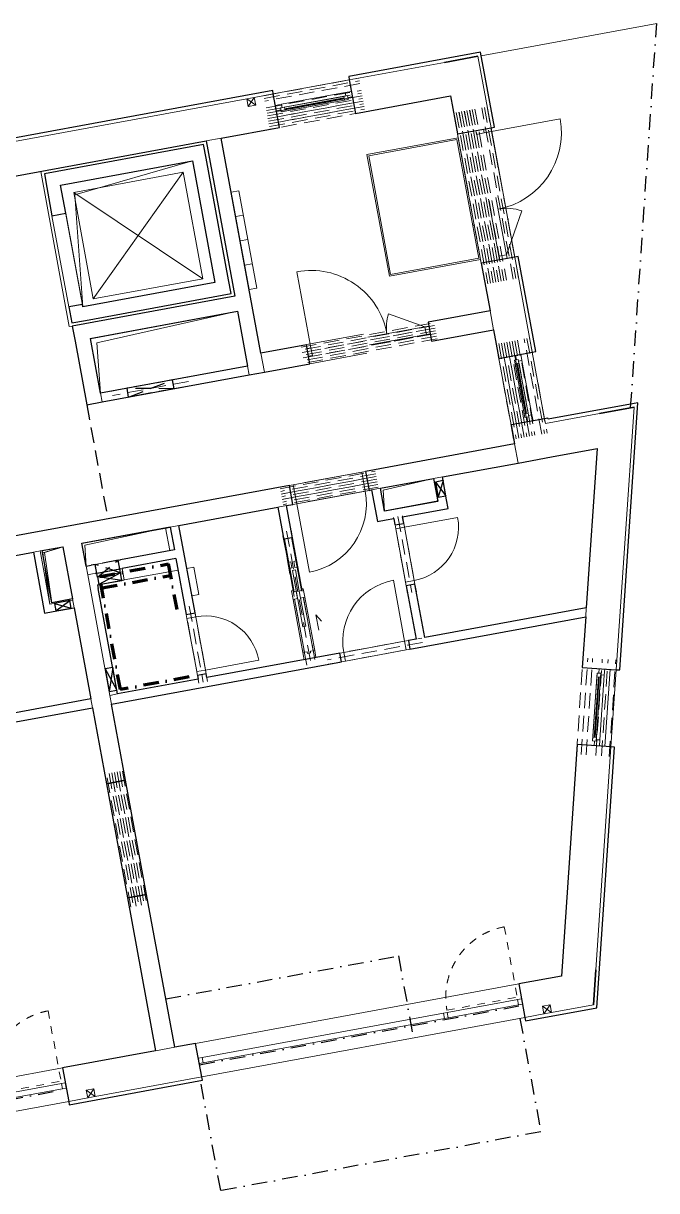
# Model space of a CAD drawing. Header units: millimetres. Extents: x -10647 to 220459, y -5491 to 72638.
# Drawn here: x 191035 to 199228, y 1199 to 16290 of the extents above; entities that cross this region are included whole.
import ezdxf

# ---------------------------------------------------------------- set-up
doc = ezdxf.new("R2010")
doc.units = ezdxf.units.MM
for name, pattern in [('HA_Dash_2mm-S1mm', [200, 100, -100]), ('HA_Dash_3mm-S1mm', [300, 200, -100]), ('HA_DashDot_2_2mm-S0_6mm', [1650, 750, -450, 0, -450]), ('HA_DashDot_4mm-S1mm', [400, 200, -100, 0, -100])]:
    doc.linetypes.add(name, pattern=pattern)
for name, color, linetype, lineweight in [('A-DETL-____-HDLN', 9, 'HA_Dash_3mm-S1mm', 25), ('A-DETL-____-OTLN', 9, 'Continuous', 25), ('A-DETL-____-THIN', 9, 'Continuous', 9), ('A-DETL-GENF-OTLN', 9, 'Continuous', 9), ('A-DOOR-____-MCUT', 9, 'HA_DashDot_2_2mm-S0_6mm', 9), ('A-DOOR-____-OTLN', 9, 'Continuous', 9), ('A-DOOR-FRAM-MCUT', 9, 'Continuous', 9), ('A-DOOR-FRAM-OTLN', 9, 'Continuous', 9), ('A-FLOR-____-OTLN', 9, 'Continuous', 9), ('A-FLOR-____-OVHD', 9, 'HA_DashDot_4mm-S1mm', 25), ('A-GENM-____-HDLN', 9, 'HA_Dash_3mm-S1mm', 9), ('A-GENM-____-MCUT', 9, 'HA_Dash_3mm-S1mm', 25), ('A-GENM-____-OTLN', 9, 'Continuous', 9), ('A-GLAZ-____-MCUT', 9, 'Continuous', 5), ('A-GLAZ-____-OTLN', 9, 'Continuous', 5), ('A-GLAZ-CURT-MCUT', 9, 'Continuous', 5), ('A-GLAZ-CURT-OTLN', 9, 'Continuous', 5), ('A-GLAZ-CWMG-MCUT', 9, 'Continuous', 5), ('A-GLAZ-CWMG-OTLN', 9, 'Continuous', 5), ('A-WALL-____-MCUT', 9, 'Continuous', 25), ('A-WALL-____-OTLN', 9, 'Continuous', 9), ('I-WALL-____-MCUT', 9, 'Continuous', 25), ('I-WALL-____-OTLN', 9, 'Continuous', 9), ('M-HVAC-DUCT-OTLN', 9, 'Continuous', 9)]:
    doc.layers.add(name, color=color, linetype=linetype, lineweight=lineweight)

# ---------------------------------------------------------------- blocks, each defined once
blk = doc.blocks.new('HA_DR_Single_Swing_Solid - In_OJ_900x2100_Vstupni-2215765-schema POHLEDU D_130_6300')
at = {"layer": 'A-DOOR-____-MCUT'}
for p, q in [((-450, 125), (450, 125)), ((-450, -125), (450, -125))]:
    blk.add_line(p, q, dxfattribs=at)
at = {"layer": 'A-DOOR-____-OTLN', "lineweight": 5}
blk.add_line((450, 1025), (450, 125), dxfattribs=at)
at = {"layer": 'A-DOOR-____-OTLN'}
for p, q in [((-500, 125), (500, 125)), ((-500, -125), (500, -125))]:
    blk.add_line(p, q, dxfattribs=at)
at = {"layer": 'A-DOOR-____-OTLN', "lineweight": 5}
blk.add_arc((450, 125), 900, 90, 180, dxfattribs=at)
at = {"layer": 'A-DOOR-FRAM-MCUT'}
for p, q in [((-500, 125), (-450, 125)), ((-450, 125), (-450, -125)), ((450, 125), (500, 125)), ((450, -125), (450, 125)), ((-450, -125), (-500, -125)), ((500, -125), (450, -125))]:
    blk.add_line(p, q, dxfattribs=at)
blk = doc.blocks.new('HA_DR_Single_Swing_Solid - In_OJ_800x2100-2215786-schema POHLEDU D_130_6300')
at = {"layer": 'A-DOOR-____-MCUT'}
for p, q in [((-400, 57.5), (400, 57.5)), ((-400, -57.5), (400, -57.5))]:
    blk.add_line(p, q, dxfattribs=at)
at = {"layer": 'A-DOOR-____-OTLN', "lineweight": 5}
blk.add_line((400, 857.5), (400, 57.5), dxfattribs=at)
blk.add_arc((400, 57.5), 800, 90, 180, dxfattribs=at)
at = {"layer": 'A-DOOR-FRAM-MCUT'}
for p, q in [((-450, 57.5), (-400, 57.5)), ((-400, 57.5), (-400, -57.5)), ((400, 57.5), (450, 57.5)), ((400, -57.5), (400, 57.5)), ((-400, -57.5), (-450, -57.5)), ((450, -57.5), (400, -57.5))]:
    blk.add_line(p, q, dxfattribs=at)
blk = doc.blocks.new('HA_DR_Single_Swing_Solid - In_OJ_700x2100-2215885-schema POHLEDU D_130_6300')
at = {"layer": 'A-DOOR-____-MCUT'}
for p, q in [((-350, 57.5), (350, 57.5)), ((-350, -57.5), (350, -57.5))]:
    blk.add_line(p, q, dxfattribs=at)
at = {"layer": 'A-DOOR-____-OTLN', "lineweight": 5}
blk.add_line((350, -757.5), (350, -57.5), dxfattribs=at)
blk.add_arc((350, -57.5), 700, 180, 270, dxfattribs=at)
at = {"layer": 'A-DOOR-FRAM-MCUT'}
for p, q in [((-350, 57.5), (-400, 57.5)), ((-350, -57.5), (-350, 57.5)), ((400, 57.5), (350, 57.5)), ((350, 57.5), (350, -57.5)), ((-400, -57.5), (-350, -57.5)), ((350, -57.5), (400, -57.5))]:
    blk.add_line(p, q, dxfattribs=at)
blk = doc.blocks.new('HA_DR_Single_Swing_Solid - In_OJ_700x2100-2215883-schema POHLEDU D_130_6300')
at = {"layer": 'A-DOOR-____-MCUT'}
for p, q in [((-350, 57.5), (350, 57.5)), ((-350, -57.5), (350, -57.5))]:
    blk.add_line(p, q, dxfattribs=at)
at = {"layer": 'A-DOOR-____-OTLN', "lineweight": 5}
blk.add_line((350, 757.5), (350, 57.5), dxfattribs=at)
blk.add_arc((350, 57.5), 700, 90, 180, dxfattribs=at)
at = {"layer": 'A-DOOR-FRAM-MCUT'}
for p, q in [((-400, 57.5), (-350, 57.5)), ((-350, 57.5), (-350, -57.5)), ((350, 57.5), (400, 57.5)), ((350, -57.5), (350, 57.5)), ((-350, -57.5), (-400, -57.5)), ((400, -57.5), (350, -57.5))]:
    blk.add_line(p, q, dxfattribs=at)
blk = doc.blocks.new('HA_DR_Single_SlidingToPocket_Solid - In_OJ_700x2100-2195884-schema POHLEDU D_130_6300')
at = {"layer": 'A-DOOR-____-MCUT'}
for p, q in [((-350, 78), (350, 78)), ((-350, -77), (350, -77))]:
    blk.add_line(p, q, dxfattribs=at)
at = {"layer": 'A-DOOR-____-MCUT', "linetype": 'Continuous', "lineweight": 5}
for p, q in [((720, 19), (-20, 19)), ((-20, 19), (-20, -20)), ((720, -20), (720, 19)), ((-20, -20), (350, -20)), ((442, -20), (720, -20)), ((100, -177), (-100, -177)), ((100, -177), (8, -231))]:
    blk.add_line(p, q, dxfattribs=at)
at = {"layer": 'A-DOOR-FRAM-MCUT'}
for p, q in [((-350, 78), (-443, 78)), ((-370, -20), (-370, 20)), ((-370, 20), (-350, 20)), ((-350, 20), (-350, 78)), ((462, 78), (350, 78)), ((350, 78), (350, 20)), ((350, 20), (442, 20)), ((442, 20), (442, 47)), ((462, 58), (462, 78)), ((752, 47), (752, 20)), ((752, 20), (832, 20)), ((832, 20), (832, 47)), ((-443, -77), (-350, -77)), ((-350, -20), (-370, -20)), ((-350, -77), (-350, -20)), ((442, -20), (350, -20)), ((350, -20), (350, -77)), ((350, -77), (462, -77)), ((442, -47), (442, -20)), ((462, -77), (462, -57)), ((752, -20), (752, -47)), ((832, -20), (752, -20)), ((832, -47), (832, -20))]:
    blk.add_line(p, q, dxfattribs=at)
blk = doc.blocks.new('HA_WD_SinglePanel - 1000x2400-2168134-schema POHLEDU D_130_6300')
at = {"layer": 'A-GLAZ-____-MCUT'}
for p, q in [((-420, 70), (-500, 70)), ((-500, 0), (-440, 0)), ((-440, -25), (-440, 25)), ((-440, 25), (-390, 25)), ((-420, 25), (-420, 70)), ((-390, 25), (-390, -25)), ((390, 5), (-390, 5)), ((390, -25), (390, 25)), ((390, 25), (440, 25)), ((500, 70), (420, 70)), ((420, 70), (420, 25)), ((440, 25), (440, -25)), ((440, 0), (500, 0)), ((-390, -25), (-440, -25)), ((390, -5), (-390, -5)), ((440, -25), (390, -25))]:
    blk.add_line(p, q, dxfattribs=at)
at = {"layer": 'A-GLAZ-____-OTLN'}
for p, q in [((440, 25), (-440, 25)), ((-440, -25), (-440, 25)), ((420, 70), (-420, 70)), ((390, 25), (-390, 25)), ((440, 25), (440, -25)), ((-440, -25), (440, -25)), ((390, -25), (-390, -25))]:
    blk.add_line(p, q, dxfattribs=at)
blk = doc.blocks.new('HA_WD_SinglePanel - 1000x3200-2168126-schema POHLEDU D_130_6300')
at = {"layer": 'A-GLAZ-____-MCUT'}
for p, q in [((-420, 70), (-500, 70)), ((-500, 0), (-440, 0)), ((-440, -25), (-440, 25)), ((-440, 25), (-390, 25)), ((-420, 25), (-420, 70)), ((-390, 25), (-390, -25)), ((390, 5), (-390, 5)), ((390, -25), (390, 25)), ((390, 25), (440, 25)), ((500, 70), (420, 70)), ((420, 70), (420, 25)), ((440, 25), (440, -25)), ((440, 0), (500, 0)), ((-390, -25), (-440, -25)), ((390, -5), (-390, -5)), ((440, -25), (390, -25))]:
    blk.add_line(p, q, dxfattribs=at)
at = {"layer": 'A-GLAZ-____-OTLN'}
for p, q in [((440, 25), (-440, 25)), ((-440, -25), (-440, 25)), ((420, 70), (-420, 70)), ((390, 25), (-390, 25)), ((440, 25), (440, -25)), ((-440, -25), (440, -25)), ((390, -25), (-390, -25))]:
    blk.add_line(p, q, dxfattribs=at)
blk = doc.blocks.new('HA_WD_SinglePanel - 875x2400-2168138-schema POHLEDU D_130_6300')
at = {"layer": 'A-GLAZ-____-MCUT'}
for p, q in [((-358, 70), (-438, 70)), ((-438, 0), (-378, 0)), ((-378, -25), (-378, 25)), ((-378, 25), (-328, 25)), ((-358, 25), (-358, 70)), ((-328, 25), (-328, -25)), ((327, 5), (-328, 5)), ((327, -25), (327, 25)), ((327, 25), (377, 25)), ((437, 70), (357, 70)), ((357, 70), (357, 25)), ((377, 25), (377, -25)), ((377, 0), (437, 0)), ((-328, -25), (-378, -25)), ((327, -5), (-328, -5)), ((377, -25), (327, -25))]:
    blk.add_line(p, q, dxfattribs=at)
at = {"layer": 'A-GLAZ-____-OTLN'}
for p, q in [((377, 25), (-378, 25)), ((-378, -25), (-378, 25)), ((357, 70), (-358, 70)), ((327, 25), (-328, 25)), ((377, 25), (377, -25)), ((-378, -25), (377, -25)), ((327, -25), (-328, -25))]:
    blk.add_line(p, q, dxfattribs=at)
blk = doc.blocks.new('HA_DR_Double_Swing_Solid_FrameButt - In_FAS_1600x2350_1000-2125293-schema POHLEDU D_130_6300')
at = {"layer": 'A-DOOR-____-MCUT'}
for p, q in [((-800, -20), (800, -20)), ((-800, -120), (800, -120))]:
    blk.add_line(p, q, dxfattribs=at)
at = {"layer": 'A-DOOR-____-OTLN', "lineweight": 5}
for p, q in [((-280, -420), (-800, -120)), ((800, -1120), (800, -120))]:
    blk.add_line(p, q, dxfattribs=at)
for centre, radius, start, end in [((-800, -120), 600, 330, 360), ((800, -120), 1000, 180, 270)]:
    blk.add_arc(centre, radius, start, end, dxfattribs=at)
at = {"layer": 'A-DOOR-FRAM-MCUT'}
for p, q in [((-800, -20), (-850, -20)), ((-850, -120), (-800, -120)), ((-800, -120), (-800, -20)), ((850, -20), (800, -20)), ((800, -20), (800, -120)), ((800, -120), (850, -120))]:
    blk.add_line(p, q, dxfattribs=at)
at = {"layer": 'A-DOOR-FRAM-OTLN', "linetype": 'HA_DashDot_2_2mm-S0_6mm'}
for p, q in [((850, 220), (-850, 220)), ((850, -220), (-850, -220))]:
    blk.add_line(p, q, dxfattribs=at)
blk = doc.blocks.new('HA_GM_Shaft_Rectangle - Default-2240311-schema POHLEDU D_130_6300')
at = {"layer": 'A-DETL-GENF-OTLN'}
for p, q in [((27.5, -27.5), (275, 0)), ((0, -685), (27.5, -27.5))]:
    blk.add_line(p, q, dxfattribs=at)
at = {"layer": 'A-GENM-____-OTLN'}
for p, q in [((0, -685), (0, 0)), ((0, 0), (275, 0)), ((275, 0), (275, -685)), ((275, -685), (0, -685))]:
    blk.add_line(p, q, dxfattribs=at)
blk = doc.blocks.new('HA_GM_Shaft_Rectangle - Default-2246622-schema POHLEDU D_130_6300')
at = {"layer": 'A-DETL-GENF-OTLN'}
for p, q in [((30, -30), (1160, 0)), ((0, -300), (30, -30))]:
    blk.add_line(p, q, dxfattribs=at)
at = {"layer": 'A-GENM-____-OTLN'}
for p, q in [((0, -300), (0, 0)), ((0, 0), (1160, 0)), ((1160, 0), (1160, -300)), ((1160, -300), (0, -300))]:
    blk.add_line(p, q, dxfattribs=at)
blk = doc.blocks.new('HA_GM_Shaft_Rectangle - Default-2240313-schema POHLEDU D_130_6300')
at = {"layer": 'A-DETL-GENF-OTLN'}
for p, q in [((30, -30), (700, 0)), ((0, -300), (30, -30))]:
    blk.add_line(p, q, dxfattribs=at)
at = {"layer": 'A-GENM-____-OTLN'}
for p, q in [((0, -300), (0, 0)), ((0, 0), (700, 0)), ((700, 0), (700, -300)), ((700, -300), (0, -300))]:
    blk.add_line(p, q, dxfattribs=at)
blk = doc.blocks.new('HA_GM_Shaft_Rectangle - Default-2240319-schema POHLEDU D_130_6300')
at = {"layer": 'A-DETL-GENF-OTLN'}
for p, q in [((160, -160), (1735, 0)), ((0, -1600), (160, -160))]:
    blk.add_line(p, q, dxfattribs=at)
at = {"layer": 'A-GENM-____-OTLN'}
for p, q in [((0, -1600), (0, 0)), ((0, 0), (1735, 0)), ((1735, 0), (1735, -1600)), ((1735, -1600), (0, -1600))]:
    blk.add_line(p, q, dxfattribs=at)
blk = doc.blocks.new('HA_DR_Double_Swing_Solid_FrameButt - In_OBJ_1500x2100_1000-2125295-schema POHLEDU D_130_6300')
at = {"layer": 'A-DOOR-____-MCUT'}
for p, q in [((-750, 25), (750, 25)), ((-750, -75), (750, -75))]:
    blk.add_line(p, q, dxfattribs=at)
at = {"layer": 'A-DOOR-____-OTLN', "lineweight": 5}
for p, q in [((-317, -325), (-750, -75)), ((750, -1075), (750, -75))]:
    blk.add_line(p, q, dxfattribs=at)
for centre, radius, start, end in [((-750, -75), 500, 330, 0), ((750, -75), 1000, 180, 270)]:
    blk.add_arc(centre, radius, start, end, dxfattribs=at)
at = {"layer": 'A-DOOR-FRAM-MCUT'}
for p, q in [((-750, 25), (-800, 25)), ((-750, -75), (-750, 25)), ((800, 25), (750, 25)), ((750, 25), (750, -75)), ((-800, -75), (-750, -75)), ((750, -75), (800, -75))]:
    blk.add_line(p, q, dxfattribs=at)
at = {"layer": 'A-DOOR-FRAM-OTLN', "linetype": 'HA_DashDot_2_2mm-S0_6mm'}
for p, q in [((800, 125), (-800, 125)), ((800, -125), (-800, -125))]:
    blk.add_line(p, q, dxfattribs=at)
blk = doc.blocks.new('HA_GM_Shaft_Rectangle - Default-2261063-schema POHLEDU D_130_6300')
at = {"layer": 'A-DETL-GENF-OTLN'}
for p, q in [((72, -72), (1935, 0)), ((0, -720), (72, -72))]:
    blk.add_line(p, q, dxfattribs=at)
at = {"layer": 'A-GENM-____-OTLN'}
for p, q in [((0, -720), (0, 0)), ((0, 0), (1935, 0)), ((1935, 0), (1935, -720)), ((1935, -720), (0, -720))]:
    blk.add_line(p, q, dxfattribs=at)
blk = doc.blocks.new('Obdélníková příčel - 50x70mm EXT-2011740-schema POHLEDU D_130_6300')
at = {"layer": 'A-GLAZ-CWMG-MCUT'}
for p, q in [((-50, 70), (0, 70)), ((-50, 0), (-50, 70)), ((0, 0), (-50, 0)), ((0, 70), (0, 0))]:
    blk.add_line(p, q, dxfattribs=at)
blk = doc.blocks.new('ABMV_CW_Single_Swing_Generic - Ex_Glass_SKLOPNE-2012392-schema POHLEDU D_130_6300')
at = {"layer": 'A-DOOR-____-OTLN', "linetype": 'HA_Dash_2mm-S1mm', "lineweight": 5}
for p in [(462.5, 955), (-462.5, 30)]:
    blk.add_line(p, (462.5, 30), dxfattribs=at)
blk.add_arc((462.5, 30), 925, 90, 180, dxfattribs=at)
blk = doc.blocks.new('Obdélníková příčel - 50x70mm EXT-1501721-schema POHLEDU D_130_6300')
at = {"layer": 'A-GLAZ-CWMG-OTLN'}
for p, q in [((14573, 2585), (13663, 2418)), ((14585, 2516), (13676, 2349))]:
    blk.add_line(p, q, dxfattribs=at)
blk = doc.blocks.new('Systémový panel - Sklo-2012829-schema POHLEDU D_130_6300')
at = {"layer": 'A-GLAZ-CURT-MCUT'}
for p, q in [((1587.5, 0), (-1587.5, 0)), ((-1587.5, 0), (-1587.5, -70)), ((1587.5, -70), (1587.5, 0)), ((-1587.5, -70), (1587.5, -70))]:
    blk.add_line(p, q, dxfattribs=at)
blk = doc.blocks.new('Obdélníková příčel - 50x70mm EXT-2011734-schema POHLEDU D_130_6300')
at = {"layer": 'A-GLAZ-CWMG-MCUT'}
for p, q in [((-25, 70), (25, 70)), ((-25, 0), (-25, 70)), ((25, 0), (-25, 0)), ((25, 70), (25, 0))]:
    blk.add_line(p, q, dxfattribs=at)
blk = doc.blocks.new('HA_GM_Tiling_LineBased - Generic Tiles-2157063-schema POHLEDU D_130_6300')
at = {"layer": 'A-GENM-____-OTLN', "linetype": 'HA_DashDot_4mm-S1mm', "lineweight": 80}
blk.add_line((50, -50), (955, -50), dxfattribs=at)
blk = doc.blocks.new('HA_GM_Tiling_LineBased - Generic Tiles-2157064-schema POHLEDU D_130_6300')
at = {"layer": 'A-GENM-____-OTLN', "linetype": 'HA_DashDot_4mm-S1mm', "lineweight": 80}
blk.add_line((50, -50), (1535, -50), dxfattribs=at)
blk = doc.blocks.new('HA_GM_Tiling_LineBased - Generic Tiles-2157065-schema POHLEDU D_130_6300')
at = {"layer": 'A-GENM-____-OTLN', "linetype": 'HA_DashDot_4mm-S1mm', "lineweight": 80}
blk.add_line((50, -50), (685, -50), dxfattribs=at)
blk = doc.blocks.new('Cistici zona_ram - Cistici zona_ram-1812206-schema POHLEDU D_130_6300')
at = {"layer": 'A-GENM-____-OTLN'}
for p, q in [((22060, 11000), (20860, 11000)), ((20860, 11000), (20860, 9400)), ((20880, 9420), (20880, 10980)), ((20880, 10980), (22040, 10980)), ((22040, 10980), (22040, 9420)), ((22060, 9400), (22060, 11000)), ((20860, 9400), (22060, 9400)), ((22040, 9420), (20880, 9420))]:
    blk.add_line(p, q, dxfattribs=at)
blk = doc.blocks.new('TB_Porotherm KP11_5_1000mm - TB_Porotherm KP11_5_1000mm-1965691-schema POHLEDU D_130_6300')
at = {"layer": 'A-GENM-____-HDLN'}
for p, q in [((-500, 57.5), (500, 57.5)), ((-500, 0), (500, 0)), ((500, -57.5), (-500, -57.5))]:
    blk.add_line(p, q, dxfattribs=at)
blk = doc.blocks.new('TB_Porotherm KP7_1750mm - TB_Porotherm KP7_1750mm-1974515-schema POHLEDU D_130_6300')
at = {"layer": 'A-GENM-____-HDLN'}
for p, q in [((-875, 35), (875, 35)), ((-875, 0), (875, 0)), ((875, -35), (-875, -35))]:
    blk.add_line(p, q, dxfattribs=at)
blk = doc.blocks.new('TB_Porotherm KP7_1250mm - TB_Porotherm KP7_1250mm-1966492-schema POHLEDU D_130_6300')
at = {"layer": 'A-GENM-____-HDLN'}
for p, q in [((-625, 35), (625, 35)), ((-625, 0), (625, 0)), ((625, -35), (-625, -35))]:
    blk.add_line(p, q, dxfattribs=at)
blk = doc.blocks.new('TB_Porotherm KP11_5_1250mm - TB_Porotherm KP11_5_1250mm-1972106-schema POHLEDU D_130_6300')
at = {"layer": 'A-GENM-____-HDLN'}
for p, q in [((-625, 57.5), (625, 57.5)), ((-625, 0), (625, 0)), ((625, -57.5), (-625, -57.5))]:
    blk.add_line(p, q, dxfattribs=at)
blk = doc.blocks.new('TB_Porotherm KP11_5_1750mm - TB_Porotherm KP11_5_1750mm-1973712-schema POHLEDU D_130_6300')
at = {"layer": 'A-GENM-____-HDLN'}
for p, q in [((-875, 57.5), (875, 57.5)), ((-875, 0), (875, 0)), ((875, -57.5), (-875, -57.5))]:
    blk.add_line(p, q, dxfattribs=at)
blk = doc.blocks.new('TB_Porotherm KPVarioUNI_1250mm - TB_Porotherm KPVarioUNI_1250mm-2236193-schema POHLEDU D_130_6300')
at = {"layer": 'A-GENM-____-HDLN'}
for p, q in [((-625, 220), (625, 220)), ((-625, 157.5), (625, 157.5)), ((-625, 95), (625, 95)), ((-100, 0), (100, 0)), ((-625, -30), (625, -30)), ((-625, -105), (625, -105)), ((-625, -205), (625, -205))]:
    blk.add_line(p, q, dxfattribs=at)
blk = doc.blocks.new('TB_Porotherm KP7_2250mm - TB_Porotherm KP7_2250mm-1999550-schema POHLEDU D_130_6300')
at = {"layer": 'A-GENM-____-HDLN'}
for p, q in [((-1125, 35), (1125, 35)), ((-1125, 0), (1125, 0)), ((1125, -35), (-1125, -35))]:
    blk.add_line(p, q, dxfattribs=at)
blk = doc.blocks.new('Obdélníková příčel - 50x70mm EXT-2011748-schema POHLEDU D_130_6300')
at = {"layer": 'A-GLAZ-CWMG-MCUT'}
for p, q in [((0, 70), (-50, 70)), ((-50, 70), (-50, 0)), ((-50, 0), (0, 0)), ((0, 0), (0, 70))]:
    blk.add_line(p, q, dxfattribs=at)
blk = doc.blocks.new('HA_GM_Tiling_LineBased - Generic Tiles-2155115-schema POHLEDU D_130_6300')
at = {"layer": 'A-GENM-____-OTLN', "linetype": 'HA_DashDot_4mm-S1mm', "lineweight": 80}
blk.add_line((50, -50), (950, -50), dxfattribs=at)
blk = doc.blocks.new('HA_GM_Opening_Rectangle_WallBased - Default-2261174-schema POHLEDU D_130_6300')
at = {"layer": 'A-GENM-____-MCUT'}
for p, q in [((275, 108), (-25, -58)), ((-25, 108), (275, -58)), ((-25, 108), (-25, -58)), ((-25, 108), (275, 108)), ((275, 108), (275, -58)), ((-25, -58), (275, -58))]:
    blk.add_line(p, q, dxfattribs=at)
blk = doc.blocks.new('HA_GM_Opening_Rectangle_WallBased - Default-2178602-schema POHLEDU D_130_6300')
at = {"layer": 'A-GENM-____-MCUT'}
for p, q in [((425, 57.5), (-175, -57.5)), ((-175, 57.5), (425, -57.5)), ((-175, 57.5), (-175, -57.5)), ((-175, 57.5), (425, 57.5)), ((425, 57.5), (425, -57.5)), ((-175, -57.5), (425, -57.5))]:
    blk.add_line(p, q, dxfattribs=at)
blk = doc.blocks.new('185-01_OBJEKT A_Central_rvt-5-schema POHLEDU D_130_6300')
at = {"layer": 'A-DETL-____-HDLN'}
blk.add_line((14900, 11359), (15172, 9884), dxfattribs=at)
at = {"layer": 'A-DETL-____-OTLN'}
for p, q in [((19509, 10378), (19411, 10360)), ((19411, 10360), (19447, 10163)), ((19411, 10360), (19545, 10181)), ((19509, 10378), (19447, 10163)), ((19545, 10181), (19509, 10378)), ((19447, 10163), (19545, 10181)), ((15335, 9187), (15040, 9133)), ((15040, 9133), (15058, 9034)), ((15353, 9089), (15040, 9133)), ((15335, 9187), (15058, 9034)), ((15058, 9034), (15353, 9089)), ((15353, 9089), (15335, 9187)), ((14679, 8828), (14483, 8791)), ((14483, 8791), (14501, 8693)), ((14483, 8791), (14697, 8729)), ((14501, 8693), (14679, 8828)), ((14697, 8729), (14679, 8828)), ((14501, 8693), (14697, 8729)), ((15235, 7964), (15137, 7946)), ((15137, 7946), (15191, 7651)), ((15137, 7946), (15290, 7669)), ((15235, 7964), (15191, 7651)), ((15290, 7669), (15235, 7964)), ((15191, 7651), (15290, 7669))]:
    blk.add_line(p, q, dxfattribs=at)
at = {"layer": 'A-DETL-____-THIN'}
for p, q in [((14731, 14104), (16147, 14364)), ((14984, 12727), (16147, 14364)), ((16147, 14364), (16401, 12988)), ((14984, 12727), (14731, 14104)), ((14731, 14104), (16401, 12988)), ((16769, 14108), (16867, 14126)), ((17000, 12849), (16769, 14108)), ((16867, 14126), (17099, 12867)), ((16925, 13811), (16827, 13793)), ((16983, 13496), (16884, 13478)), ((17041, 13182), (16942, 13164)), ((16401, 12988), (14984, 12727)), ((17099, 12867), (17000, 12849)), ((16194, 9244), (16283, 9260)), ((16260, 8890), (16194, 9244)), ((16283, 9260), (16348, 8906)), ((16348, 8906), (16260, 8890))]:
    blk.add_line(p, q, dxfattribs=at)
at = {"layer": 'A-FLOR-____-OTLN'}
for p, q in [((22272, 16290), (20003, 15872)), ((20129, 14940), (20436, 13268)), ((19704, 14814), (19696, 14860)), ((14674, 12370), (14304, 14376)), ((20003, 13188), (19994, 13237)), ((14713, 12377), (14674, 12370)), ((20388, 11098), (20230, 11959)), ((20662, 12038), (20821, 11178)), ((21601, 6942), (21669, 7940)), ((16308, 3103), (20488, 3872)), ((8317, 1632), (14587, 2786))]:
    blk.add_line(p, q, dxfattribs=at)
at = {"layer": 'A-FLOR-____-OVHD'}
for p, q in [((21935, 11322), (22272, 16290)), ((15922, 3679), (18931, 4233)), ((18931, 4233), (19111, 3253)), ((16358, 2827), (20538, 3596)), ((20503, 3427), (20773, 1962)), ((16632, 1200), (16363, 2665)), ((8368, 1357), (14637, 2511)), ((20773, 1962), (16632, 1200))]:
    blk.add_line(p, q, dxfattribs=at)
at = {"layer": 'A-WALL-____-MCUT'}
for p, q in [((19995, 15917), (18288, 15603)), ((19958, 15864), (19526, 15785)), ((19526, 15785), (19958, 15864)), ((20173, 14948), (19995, 15917)), ((18288, 15603), (18296, 15558)), ((18296, 15558), (18376, 15126)), ((17305, 15422), (13740, 14765)), ((17313, 15377), (17305, 15422)), ((17392, 14945), (17313, 15377)), ((18376, 15126), (19605, 15352)), ((19605, 15352), (19696, 14860)), ((16640, 14806), (17392, 14945)), ((19696, 14860), (20129, 14940)), ((20129, 14940), (20173, 14948)), ((13827, 14288), (16443, 14770)), ((20436, 13268), (20003, 13188)), ((20003, 13188), (20117, 12573)), ((20480, 13276), (20436, 13268)), ((20707, 12047), (20480, 13276)), ((20162, 12328), (20230, 11959)), ((20230, 11959), (20662, 12038)), ((20662, 12038), (20707, 12047)), ((21983, 11376), (20868, 11171)), ((21979, 11330), (21533, 11248)), ((21533, 11248), (21979, 11330)), ((21794, 7931), (22028, 11385)), ((22028, 11385), (21983, 11376)), ((20821, 11178), (20388, 11098)), ((20865, 11186), (20821, 11178)), ((20868, 11171), (20865, 11186)), ((20388, 11098), (20433, 10852)), ((20911, 10686), (21502, 10795)), ((21502, 10795), (21362, 8735)), ((20479, 10606), (20911, 10686)), ((21354, 8617), (21310, 7964)), ((21310, 7964), (21749, 7934)), ((21749, 7934), (21794, 7931)), ((21242, 6966), (21039, 3973)), ((21681, 6937), (21242, 6966)), ((21497, 3565), (21726, 6934)), ((21726, 6934), (21681, 6937)), ((21039, 3973), (20488, 3872)), ((21455, 3602), (21486, 4056)), ((21486, 4056), (21455, 3602)), ((20488, 3872), (20567, 3439)), ((20575, 3395), (21497, 3565)), ((20567, 3439), (20575, 3395)), ((16308, 3103), (16037, 3053)), ((16387, 2670), (16308, 3103)), ((15791, 3008), (14587, 2786)), ((14587, 2786), (14666, 2353)), ((14674, 2309), (16396, 2626)), ((16396, 2626), (16387, 2670)), ((14666, 2353), (14674, 2309))]:
    blk.add_line(p, q, dxfattribs=at)
at = {"layer": 'A-WALL-____-MCUT', "lineweight": 9}
for p, q in [((20129, 14940), (19958, 15864)), ((19958, 15864), (20129, 14940)), ((18296, 15558), (19526, 15785)), ((19526, 15785), (18296, 15558)), ((13748, 14721), (16969, 15314)), ((16969, 15314), (13748, 14721)), ((17067, 15332), (17313, 15377)), ((17313, 15377), (17067, 15332)), ((16640, 14806), (16443, 14770)), ((20662, 12038), (20436, 13268)), ((20436, 13268), (20662, 12038)), ((20162, 12328), (20117, 12573)), ((17151, 12028), (17197, 11782)), ((17000, 11746), (16979, 11859)), ((15076, 11509), (15097, 11395)), ((21749, 7934), (21979, 11330)), ((21979, 11330), (21749, 7934)), ((20832, 11119), (20821, 11178)), ((20821, 11178), (20832, 11119)), ((21533, 11248), (20832, 11119)), ((20832, 11119), (21533, 11248)), ((20479, 10606), (20433, 10852)), ((19500, 10426), (19387, 10406)), ((18698, 10279), (18585, 10258)), ((17484, 10055), (17371, 10035)), ((16092, 9799), (15979, 9778)), ((14322, 9473), (14209, 9453)), ((14913, 9160), (14893, 9273)), ((14913, 9160), (14976, 9172)), ((15200, 7602), (14913, 9160)), ((15200, 7602), (14913, 9160)), ((15012, 9178), (14976, 9172)), ((14737, 8736), (14716, 8850)), ((21354, 8617), (21362, 8735)), ((14975, 7443), (14954, 7556)), ((15299, 7620), (15200, 7602)), ((15200, 7602), (15221, 7488)), ((21486, 4056), (21681, 6937)), ((21681, 6937), (21486, 4056)), ((20567, 3439), (20813, 3484)), ((20813, 3484), (20567, 3439)), ((20911, 3502), (21455, 3602)), ((21455, 3602), (20911, 3502)), ((15791, 3008), (16037, 3053)), ((15010, 2417), (16387, 2670)), ((16387, 2670), (15010, 2417)), ((14666, 2353), (14912, 2398)), ((14912, 2398), (14666, 2353))]:
    blk.add_line(p, q, dxfattribs=at)
at = {"layer": 'A-WALL-____-OTLN'}
for p, q in [((17313, 15377), (18296, 15558)), ((20129, 14940), (20436, 13268)), ((19704, 14814), (19696, 14860)), ((20003, 13188), (19994, 13237)), ((20388, 11098), (20230, 11959)), ((20662, 12038), (20821, 11178)), ((21669, 7940), (21601, 6942)), ((21749, 7934), (21681, 6937)), ((16308, 3103), (20488, 3872)), ((20567, 3439), (16387, 2670)), ((8317, 1632), (14587, 2786)), ((14666, 2353), (8397, 1199))]:
    blk.add_line(p, q, dxfattribs=at)
at = {"layer": 'I-WALL-____-MCUT'}
for p, q in [((17151, 12028), (16640, 14806)), ((16411, 14723), (14351, 14344)), ((16444, 14546), (16411, 14723)), ((16443, 14770), (16813, 12764)), ((14561, 14200), (16267, 14514)), ((16267, 14514), (16556, 12940)), ((16733, 12973), (16444, 14546)), ((14351, 14344), (14384, 14167)), ((14627, 13836), (14561, 14200)), ((14384, 14167), (14450, 13803)), ((14450, 13803), (14627, 13836)), ((16556, 12940), (14850, 12626)), ((16766, 12796), (16733, 12973)), ((16813, 12764), (14713, 12377)), ((14883, 12449), (16766, 12796)), ((14845, 12656), (14668, 12623)), ((14668, 12623), (14706, 12417)), ((14850, 12626), (14845, 12656)), ((14946, 12217), (16849, 12567)), ((16849, 12567), (16979, 11859)), ((20117, 12573), (19315, 12426)), ((14706, 12417), (14883, 12449)), ((14713, 12377), (14749, 12180)), ((19315, 12426), (19360, 12180)), ((19360, 12180), (20162, 12328)), ((14749, 12180), (14900, 11359)), ((15076, 11509), (14946, 12217)), ((17741, 12136), (17151, 12028)), ((17787, 11890), (17741, 12136)), ((16979, 11859), (15076, 11509)), ((17000, 11746), (17197, 11782)), ((17197, 11782), (17787, 11890)), ((15097, 11395), (17000, 11746)), ((14900, 11359), (15097, 11395)), ((20433, 10852), (18506, 10498)), ((19500, 10426), (20479, 10606)), ((18506, 10498), (18551, 10252)), ((19554, 10131), (19500, 10426)), ((17522, 10317), (11036, 9123)), ((17567, 10071), (17522, 10317)), ((18698, 10279), (19387, 10406)), ((18753, 9984), (18698, 10279)), ((19387, 10406), (19441, 10111)), ((18551, 10252), (18585, 10258)), ((18585, 10258), (18660, 9850)), ((19575, 10018), (19554, 10131)), ((16092, 9799), (17371, 10035)), ((17371, 10035), (17573, 8938)), ((17484, 10055), (17567, 10071)), ((17686, 8959), (17484, 10055)), ((19441, 10111), (18753, 9984)), ((18985, 9910), (19575, 10018)), ((18660, 9850), (18774, 9871)), ((18774, 9871), (18872, 9889)), ((18872, 9889), (18887, 9805)), ((18887, 9805), (19000, 9826)), ((19000, 9826), (18985, 9910)), ((14838, 9569), (15979, 9778)), ((15979, 9778), (16033, 9483)), ((16300, 8668), (16092, 9799)), ((14322, 9473), (14592, 9523)), ((14592, 9523), (14716, 8850)), ((14893, 9273), (14838, 9569)), ((17456, 9628), (17549, 9645)), ((17582, 8940), (17456, 9628)), ((17549, 9645), (17676, 8957)), ((11362, 8929), (14209, 9453)), ((14209, 9453), (14354, 8666)), ((14446, 8800), (14322, 9473)), ((16033, 9483), (15335, 9355)), ((16054, 9370), (15356, 9242)), ((16054, 9370), (16187, 8647)), ((14893, 9273), (14956, 9285)), ((15010, 9295), (14956, 9285)), ((15031, 9182), (15010, 9295)), ((15012, 9178), (15356, 9242)), ((15305, 9349), (15335, 9355)), ((15326, 9236), (15305, 9349)), ((15326, 9236), (15356, 9242)), ((15031, 9182), (15012, 9178)), ((15039, 9031), (15383, 9094)), ((15039, 9031), (15048, 8982)), ((15299, 7620), (15048, 8982)), ((17573, 8938), (17582, 8940)), ((17676, 8957), (17686, 8959)), ((19145, 9039), (19032, 9018)), ((19032, 9018), (19159, 8330)), ((19272, 8351), (19145, 9039)), ((14716, 8850), (14446, 8800)), ((14354, 8666), (14467, 8687)), ((14467, 8687), (14737, 8736)), ((14737, 8736), (14954, 7556)), ((16187, 8647), (16300, 8668)), ((19081, 8199), (21354, 8617)), ((21362, 8735), (19272, 8351)), ((19159, 8330), (19060, 8312)), ((19060, 8312), (19081, 8199)), ((18175, 8149), (16454, 7832)), ((18196, 8036), (18175, 8149)), ((15221, 7488), (18196, 8036)), ((16445, 7881), (16332, 7861)), ((16332, 7861), (16341, 7811)), ((16454, 7832), (16445, 7881)), ((16341, 7811), (15299, 7620)), ((14954, 7556), (11724, 6962)), ((11484, 6801), (14975, 7443)), ((14975, 7443), (15156, 6460)), ((15402, 6505), (15221, 7488)), ((15156, 6460), (15402, 6505)), ((15402, 6505), (15156, 6460)), ((15674, 5030), (15402, 6505)), ((15156, 6460), (15428, 4984)), ((15674, 5030), (15428, 4984)), ((15428, 4984), (15674, 5030)), ((15428, 4984), (15791, 3008)), ((16037, 3053), (15674, 5030))]:
    blk.add_line(p, q, dxfattribs=at)
at = {"layer": 'I-WALL-____-OTLN'}
for p, q in [((14668, 12623), (14450, 13803)), ((14627, 13836), (14845, 12656)), ((19023, 9068), (18896, 9756)), ((19009, 9777), (19136, 9088)), ((15356, 9242), (16054, 9370)), ((16081, 9223), (16054, 9370)), ((15010, 9295), (15305, 9349)), ((15326, 9236), (15031, 9182)), ((15383, 9094), (15356, 9242)), ((16081, 9223), (15383, 9094)), ((17716, 8159), (17589, 8847)), ((17702, 8868), (17829, 8179)), ((16309, 8619), (16436, 7931)), ((16323, 7910), (16196, 8598)), ((18224, 8158), (19011, 8303)), ((19032, 8190), (18245, 8045))]:
    blk.add_line(p, q, dxfattribs=at)
at = {"layer": 'M-HVAC-DUCT-OTLN', "lineweight": 5}
for p, q in [((16969, 15314), (17067, 15332)), ((16969, 15314), (17085, 15234)), ((16987, 15216), (16969, 15314)), ((16987, 15216), (17067, 15332)), ((17067, 15332), (17085, 15234)), ((17085, 15234), (16987, 15216)), ((20795, 3583), (20893, 3601)), ((20795, 3583), (20911, 3502)), ((20813, 3484), (20795, 3583)), ((20813, 3484), (20893, 3601)), ((20911, 3502), (20813, 3484)), ((20893, 3601), (20911, 3502)), ((14894, 2497), (14992, 2515)), ((14894, 2497), (15010, 2416)), ((14912, 2398), (14894, 2497)), ((14912, 2398), (14992, 2515)), ((15010, 2416), (14912, 2398)), ((14992, 2515), (15010, 2416))]:
    blk.add_line(p, q, dxfattribs=at)
at = {"layer": 'A-DOOR-____-OTLN', "lineweight": 9}
for name, p, rotation in [('HA_DR_Double_Swing_Solid_FrameButt - In_FAS_1600x2350_1000-2125293-schema POHLEDU D_130_6300', (20066, 14064), 100.4270886610819), ('HA_DR_Double_Swing_Solid_FrameButt - In_OBJ_1500x2100_1000-2125295-schema POHLEDU D_130_6300', (18551, 12158), 190.4270886610819), ('HA_DR_Single_Swing_Solid - In_OJ_900x2100_Vstupni-2215765-schema POHLEDU D_130_6300', (18037, 10284), 190.4270886610822), ('HA_DR_Single_Swing_Solid - In_OJ_700x2100-2215885-schema POHLEDU D_130_6300', (19016, 9422), 100.4270886610819), ('HA_DR_Single_SlidingToPocket_Solid - In_OJ_700x2100-2195884-schema POHLEDU D_130_6300', (17709, 8513), 100.4270886610819), ('HA_DR_Single_Swing_Solid - In_OJ_800x2100-2215786-schema POHLEDU D_130_6300', (18628, 8174), 10.42708866108217), ('HA_DR_Single_Swing_Solid - In_OJ_700x2100-2215883-schema POHLEDU D_130_6300', (16316, 8264), 280.4270886610819), ('ABMV_CW_Single_Swing_Generic - Ex_Glass_SKLOPNE-2012392-schema POHLEDU D_130_6300', (20019, 3587), 10.42708866108224), ('ABMV_CW_Single_Swing_Generic - Ex_Glass_SKLOPNE-2012392-schema POHLEDU D_130_6300', (14118, 2501), 10.42708866108224)]:
    blk.add_blockref(name, p, dxfattribs=dict(at, rotation=rotation))
at = {"layer": 'A-GENM-____-OTLN', "lineweight": 9}
for name, p, rotation in [('TB_Porotherm KP7_1250mm - TB_Porotherm KP7_1250mm-1966492-schema POHLEDU D_130_6300', (17811, 15433), 10.42708866108206), ('TB_Porotherm KP7_1250mm - TB_Porotherm KP7_1250mm-1966492-schema POHLEDU D_130_6300', (17840, 15276), 10.42708866108206), ('TB_Porotherm KP7_1250mm - TB_Porotherm KP7_1250mm-1966492-schema POHLEDU D_130_6300', (17853, 15207), 10.42708866108206), ('TB_Porotherm KP7_1250mm - TB_Porotherm KP7_1250mm-1966492-schema POHLEDU D_130_6300', (17865, 15138), 10.42708866108206), ('TB_Porotherm KP7_1250mm - TB_Porotherm KP7_1250mm-1966492-schema POHLEDU D_130_6300', (17878, 15069), 10.42708866108206), ('TB_Porotherm KP7_2250mm - TB_Porotherm KP7_2250mm-1999550-schema POHLEDU D_130_6300', (19884, 14030), 280.4270886610823), ('TB_Porotherm KP7_2250mm - TB_Porotherm KP7_2250mm-1999550-schema POHLEDU D_130_6300', (19953, 14043), 280.4270886610823), ('TB_Porotherm KP7_2250mm - TB_Porotherm KP7_2250mm-1999550-schema POHLEDU D_130_6300', (20022, 14056), 280.4270886610823), ('TB_Porotherm KP7_2250mm - TB_Porotherm KP7_2250mm-1999550-schema POHLEDU D_130_6300', (20091, 14068), 280.4270886610823), ('TB_Porotherm KP7_2250mm - TB_Porotherm KP7_2250mm-1999550-schema POHLEDU D_130_6300', (20248, 14097), 280.4270886610823), ('Cistici zona_ram - Cistici zona_ram-1812206-schema POHLEDU D_130_6300', (0, 0), 10.42708866108206), ('HA_GM_Shaft_Rectangle - Default-2240319-schema POHLEDU D_130_6300', (14561, 14200), 10.42708866108196), ('HA_GM_Shaft_Rectangle - Default-2261063-schema POHLEDU D_130_6300', (14946, 12217), 10.42708866107971), ('TB_Porotherm KP7_1750mm - TB_Porotherm KP7_1750mm-1974515-schema POHLEDU D_130_6300', (18538, 12227), 190.4270886610819), ('TB_Porotherm KP7_1750mm - TB_Porotherm KP7_1750mm-1974515-schema POHLEDU D_130_6300', (18551, 12158), 190.4270886610819), ('TB_Porotherm KP7_1750mm - TB_Porotherm KP7_1750mm-1974515-schema POHLEDU D_130_6300', (18564, 12089), 190.4270886610819), ('TB_Porotherm KP7_1250mm - TB_Porotherm KP7_1250mm-1966492-schema POHLEDU D_130_6300', (20343, 11535), 280.4270886610823), ('TB_Porotherm KP7_1250mm - TB_Porotherm KP7_1250mm-1966492-schema POHLEDU D_130_6300', (20412, 11547), 280.4270886610823), ('TB_Porotherm KP7_1250mm - TB_Porotherm KP7_1250mm-1966492-schema POHLEDU D_130_6300', (20481, 11560), 280.4270886610823), ('TB_Porotherm KP7_1250mm - TB_Porotherm KP7_1250mm-1966492-schema POHLEDU D_130_6300', (20550, 11573), 280.4270886610823), ('TB_Porotherm KP7_1250mm - TB_Porotherm KP7_1250mm-1966492-schema POHLEDU D_130_6300', (20707, 11602), 280.4270886610823), ('TB_Porotherm KP11_5_1000mm - TB_Porotherm KP11_5_1000mm-1965691-schema POHLEDU D_130_6300', (15726, 11570), 190.4270886610822), ('HA_GM_Opening_Rectangle_WallBased - Default-2178602-schema POHLEDU D_130_6300', (15849, 11592), 190.4270886610819), ('TB_Porotherm KP7_1250mm - TB_Porotherm KP7_1250mm-1966492-schema POHLEDU D_130_6300', (18024, 10353), 190.4270886610819), ('TB_Porotherm KP7_1250mm - TB_Porotherm KP7_1250mm-1966492-schema POHLEDU D_130_6300', (18037, 10284), 190.4270886610819), ('TB_Porotherm KP7_1250mm - TB_Porotherm KP7_1250mm-1966492-schema POHLEDU D_130_6300', (18049, 10215), 190.4270886610819), ('HA_GM_Shaft_Rectangle - Default-2240313-schema POHLEDU D_130_6300', (18698, 10279), 10.42708866108196), ('TB_Porotherm KP11_5_1000mm - TB_Porotherm KP11_5_1000mm-1965691-schema POHLEDU D_130_6300', (19016, 9422), 280.4270886610821), ('HA_GM_Shaft_Rectangle - Default-2246622-schema POHLEDU D_130_6300', (14838, 9569), 10.42708866108196), ('TB_Porotherm KP11_5_1750mm - TB_Porotherm KP11_5_1750mm-1973712-schema POHLEDU D_130_6300', (17644, 8865), 280.4270886610821), ('HA_GM_Shaft_Rectangle - Default-2240311-schema POHLEDU D_130_6300', (14322, 9473), 10.42708866108196), ('HA_GM_Opening_Rectangle_WallBased - Default-2261174-schema POHLEDU D_130_6300', (15291, 9288), 190.4270886610819), ('HA_GM_Tiling_LineBased - Generic Tiles-2157063-schema POHLEDU D_130_6300', (15007, 9178), 10.42708866108189), ('HA_GM_Tiling_LineBased - Generic Tiles-2157065-schema POHLEDU D_130_6300', (15995, 9359), 280.4270886610819), ('HA_GM_Tiling_LineBased - Generic Tiles-2157064-schema POHLEDU D_130_6300', (15294, 7619), 100.427088661082), ('HA_GM_Tiling_LineBased - Generic Tiles-2155115-schema POHLEDU D_130_6300', (15039, 9031), 10.42708866108189), ('TB_Porotherm KP11_5_1000mm - TB_Porotherm KP11_5_1000mm-1965691-schema POHLEDU D_130_6300', (16316, 8264), 280.4270886610821), ('TB_Porotherm KP11_5_1250mm - TB_Porotherm KP11_5_1250mm-1972106-schema POHLEDU D_130_6300', (18628, 8174), 190.4270886610821), ('TB_Porotherm KPVarioUNI_1250mm - TB_Porotherm KPVarioUNI_1250mm-2236193-schema POHLEDU D_130_6300', (21496, 7450), 86.11715740036838), ('HA_GM_Tiling_LineBased - Generic Tiles-2157063-schema POHLEDU D_130_6300', (16282, 7801), 190.4270886610819), ('TB_Porotherm KP7_1750mm - TB_Porotherm KP7_1750mm-1974515-schema POHLEDU D_130_6300', (15346, 5732), 280.4270886610821), ('TB_Porotherm KP7_1750mm - TB_Porotherm KP7_1750mm-1974515-schema POHLEDU D_130_6300', (15415, 5745), 280.4270886610821), ('TB_Porotherm KP7_1750mm - TB_Porotherm KP7_1750mm-1974515-schema POHLEDU D_130_6300', (15484, 5757), 280.4270886610821)]:
    blk.add_blockref(name, p, dxfattribs=dict(at, rotation=rotation))
at = {"layer": 'A-GLAZ-____-OTLN', "lineweight": 9}
for name, p, rotation in [('HA_WD_SinglePanel - 1000x2400-2168134-schema POHLEDU D_130_6300', (17844, 15251), 10.42708866108217), ('HA_WD_SinglePanel - 875x2400-2168138-schema POHLEDU D_130_6300', (20525, 11568), 280.4270886610819), ('HA_WD_SinglePanel - 1000x3200-2168126-schema POHLEDU D_130_6300', (21496, 7450), 266.1171574003681)]:
    blk.add_blockref(name, p, dxfattribs=dict(at, rotation=rotation))
at = {"layer": 'A-GLAZ-CURT-OTLN', "lineweight": 9, "rotation": 10.42708866108224}
blk.add_blockref('Systémový panel - Sklo-2012829-schema POHLEDU D_130_6300', (17954, 3207), dxfattribs=at)
at = {"layer": 'A-GLAZ-CWMG-OTLN', "lineweight": 9}
for p in [(5901, 1086), (0, 0)]:
    blk.add_blockref('Obdélníková příčel - 50x70mm EXT-1501721-schema POHLEDU D_130_6300', p, dxfattribs=at)
at = {"layer": 'A-GLAZ-CWMG-OTLN', "lineweight": 9, "extrusion": (0, 0, -1), "rotation": 169.5729113389178}
for name, p in [('Obdélníková příčel - 50x70mm EXT-2011740-schema POHLEDU D_130_6300', (-20523, 3680)), ('Obdélníková příčel - 50x70mm EXT-2011734-schema POHLEDU D_130_6300', (-19539, 3499)), ('Obdélníková příčel - 50x70mm EXT-2011740-schema POHLEDU D_130_6300', (-14622, 2594))]:
    blk.add_blockref(name, p, dxfattribs=at)
at = {"layer": 'A-GLAZ-CWMG-OTLN', "lineweight": 9, "rotation": 190.4270886610822}
blk.add_blockref('Obdélníková příčel - 50x70mm EXT-2011748-schema POHLEDU D_130_6300', (16343, 2911), dxfattribs=at)
blk = doc.blocks.new('HA_GM_Shaft_Rectangle - Default-2321922-schema POHLEDU D_130_6300')
at = {"layer": 'A-DETL-GENF-OTLN'}
for p, q in [((30, -30), (300, 0)), ((0, -700), (30, -30))]:
    blk.add_line(p, q, dxfattribs=at)
at = {"layer": 'A-GENM-____-OTLN'}
for p, q in [((0, -700), (0, 0)), ((0, 0), (300, 0)), ((300, 0), (300, -700)), ((300, -700), (0, -700))]:
    blk.add_line(p, q, dxfattribs=at)
blk = doc.blocks.new('HA_GM_Shaft_Rectangle - Default-2321924-schema POHLEDU D_130_6300')
at = {"layer": 'A-DETL-GENF-OTLN'}
for p, q in [((30, -30), (1100, 0)), ((0, -300), (30, -30))]:
    blk.add_line(p, q, dxfattribs=at)
at = {"layer": 'A-GENM-____-OTLN'}
for p, q in [((0, -300), (0, 0)), ((0, 0), (1100, 0)), ((1100, 0), (1100, -300)), ((1100, -300), (0, -300))]:
    blk.add_line(p, q, dxfattribs=at)
blk = doc.blocks.new('HA_GM_Shaft_Rectangle - Default-2321926-schema POHLEDU D_130_6300')
at = {"layer": 'A-DETL-GENF-OTLN'}
for p, q in [((30, -30), (700, 0)), ((0, -300), (30, -30))]:
    blk.add_line(p, q, dxfattribs=at)
at = {"layer": 'A-GENM-____-OTLN'}
for p, q in [((0, -300), (0, 0)), ((0, 0), (700, 0)), ((700, 0), (700, -300)), ((700, -300), (0, -300))]:
    blk.add_line(p, q, dxfattribs=at)
blk = doc.blocks.new('HA_GM_Shaft_Rectangle - Default-2321928-schema POHLEDU D_130_6300')
at = {"layer": 'A-DETL-GENF-OTLN'}
for p, q in [((72, -72), (1935, 0)), ((0, -720), (72, -72))]:
    blk.add_line(p, q, dxfattribs=at)
at = {"layer": 'A-GENM-____-OTLN'}
for p, q in [((0, -720), (0, 0)), ((0, 0), (1935, 0)), ((1935, 0), (1935, -720)), ((1935, -720), (0, -720))]:
    blk.add_line(p, q, dxfattribs=at)
blk = doc.blocks.new('HA_GM_Shaft_Rectangle - Default-2321932-schema POHLEDU D_130_6300')
at = {"layer": 'A-DETL-GENF-OTLN'}
for p, q in [((160, -160), (1735, 0)), ((0, -1600), (160, -160))]:
    blk.add_line(p, q, dxfattribs=at)
at = {"layer": 'A-GENM-____-OTLN'}
for p, q in [((0, -1600), (0, 0)), ((0, 0), (1735, 0)), ((1735, 0), (1735, -1600)), ((1735, -1600), (0, -1600))]:
    blk.add_line(p, q, dxfattribs=at)
blk = doc.blocks.new('HA_GM_Shaft_Rectangle - Default-2321894-schema POHLEDU D_130_6300')
at = {"layer": 'A-DETL-GENF-OTLN'}
for p, q in [((72, -72), (1935, 0)), ((0, -720), (72, -72))]:
    blk.add_line(p, q, dxfattribs=at)

msp = doc.modelspace()

# ---------------------------------------------------------------- block references
at = {"color": 50, "lineweight": 5}
msp.add_blockref('185-01_OBJEKT A_Central_rvt-5-schema POHLEDU D_130_6300', (176956, 0), dxfattribs=at)
at = {"layer": 'A-GENM-____-OTLN', "lineweight": 5, "rotation": 10.42708866108199}
for name, p in [('HA_GM_Shaft_Rectangle - Default-2321932-schema POHLEDU D_130_6300', (191516, 14200)), ('HA_GM_Shaft_Rectangle - Default-2321928-schema POHLEDU D_130_6300', (191901, 12217)), ('HA_GM_Shaft_Rectangle - Default-2321894-schema POHLEDU D_130_6300', (191901, 12217)), ('HA_GM_Shaft_Rectangle - Default-2321926-schema POHLEDU D_130_6300', (195654, 10279)), ('HA_GM_Shaft_Rectangle - Default-2321924-schema POHLEDU D_130_6300', (191794, 9569)), ('HA_GM_Shaft_Rectangle - Default-2321922-schema POHLEDU D_130_6300', (191253, 9469))]:
    msp.add_blockref(name, p, dxfattribs=at)

doc.saveas('drawing.dxf')
